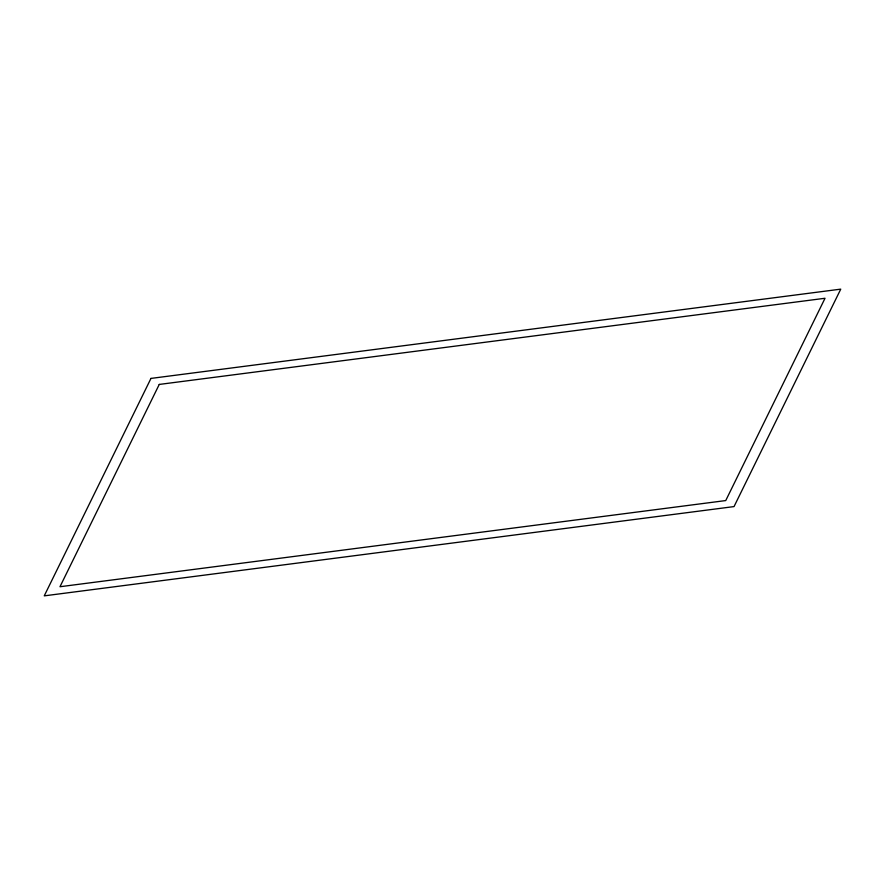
<?xml version="1.0" encoding="UTF-8"?>
<svg xmlns="http://www.w3.org/2000/svg" width="885" height="885" viewBox="0 0 885 885"><rect width="100%" height="100%" fill="white"/><g stroke="black" fill="none" stroke-linecap="round" stroke-linejoin="round"><path stroke-width="1.33" d="M150.97 378.415L44.25 595.859L734.03 506.585L840.75 289.141L150.97 378.415M159.256 384.433L59.97 586.733L725.744 500.567L825.03 298.267L159.256 384.433"/></g></svg>
